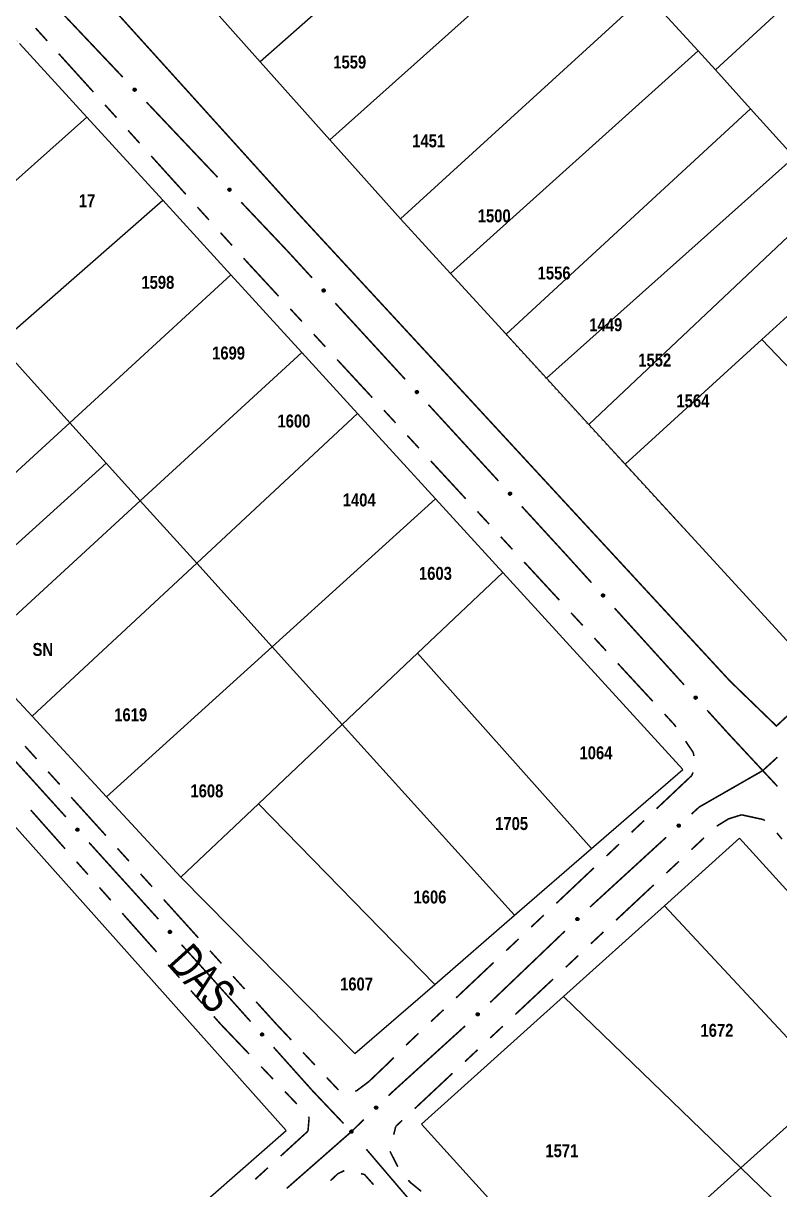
# Model space of a CAD drawing. Extents: x 201549 to 203722, y 4857623 to 4859778.
# Drawn here: x 203104.1 to 203191.9, y 4858602.9 to 4858738.3 of the extents above; entities that cross this region are included whole.
import ezdxf
from ezdxf.enums import TextEntityAlignment as Align

# ---------------------------------------------------------------- set-up
doc = ezdxf.new("R2010")
doc.units = 0
doc.header["$LTSCALE"] = 1.5
doc.header["$MEASUREMENT"] = 0
for name, color, linetype in [('CD-MALHA-LOTES', 40, 'CONTINUOUS'), ('RU-QUADRAS', 6, 'CONTINUOUS'), ('SV-EIXO-RUA-N-PAV', 6, 'CONTINUOUS'), ('SV-RUA-NAO-PAV-S-GUIA-C-GUIA', 7, 'CONTINUOUS'), ('SV-TXT-RUA-N-PAV-S-GUIA-C-GUIA', 7, 'CONTINUOUS'), ('Th_NmrPort', 1, 'CONTINUOUS')]:
    doc.layers.add(name, color=color, linetype=linetype)
doc.styles.add('ARIAL', font='ARIAL.TTF')
doc.styles.get("Standard").update_dxf_attribs({"font": 'swisscbo.ttf'})

msp = doc.modelspace()

# ---------------------------------------------------------------- linework, layer by layer
at = {"layer": 'CD-MALHA-LOTES', "linetype": 'Continuous'}
for p, q in [((203160.37, 4858759.27), (203131.63, 4858733.8)), ((203115.44, 4858751.95), (203131.63, 4858733.8)), ((203184.45, 4858732.86), (203204.94, 4858751.69)), ((203168.44, 4858750.42), (203139.7, 4858724.75)), ((203176.45, 4858741.64), (203147.89, 4858715.58)), ((203182.46, 4858735.05), (203176.45, 4858741.64)), ((203111.49, 4858727.38), (203103.69, 4858735.92)), ((203182.46, 4858735.05), (203153.71, 4858709.22)), ((203184.45, 4858732.86), (203182.46, 4858735.05)), ((203131.63, 4858733.8), (203139.7, 4858724.75)), ((203188.54, 4858728.35), (203184.45, 4858732.86)), ((203092.65, 4858710.59), (203111.49, 4858727.38)), ((203120.31, 4858717.73), (203111.49, 4858727.38)), ((203188.54, 4858728.35), (203160.16, 4858702.19)), ((203192.98, 4858723.44), (203188.54, 4858728.35)), ((203139.7, 4858724.75), (203147.89, 4858715.58)), ((203164.85, 4858697.07), (203193.61, 4858722.74)), ((203101.24, 4858701.08), (203120.31, 4858717.73)), ((203128.2, 4858709.09), (203120.31, 4858717.73)), ((203169.77, 4858691.7), (203197.77, 4858718.15)), ((203147.89, 4858715.58), (203153.71, 4858709.22)), ((203189.85, 4858701.59), (203202.4, 4858713.03)), ((203128.2, 4858709.09), (203109.52, 4858691.92)), ((203136.44, 4858700.08), (203128.2, 4858709.09)), ((203153.71, 4858709.22), (203160.16, 4858702.19)), ((203160.16, 4858702.19), (203164.85, 4858697.07)), ((203189.85, 4858701.59), (203173.97, 4858687.12)), ((203210.99, 4858679.31), (203189.85, 4858701.59)), ((203109.52, 4858691.92), (203101.24, 4858701.08)), ((203136.44, 4858700.08), (203117.7, 4858682.86)), ((203142.93, 4858692.98), (203136.44, 4858700.08)), ((203164.85, 4858697.07), (203169.77, 4858691.7)), ((203124.25, 4858675.61), (203142.93, 4858692.98)), ((203151.98, 4858683.07), (203142.93, 4858692.98)), ((203109.52, 4858691.92), (203090.12, 4858674.09)), ((203113.74, 4858687.24), (203109.52, 4858691.92)), ((203169.77, 4858691.7), (203173.97, 4858687.12)), ((203113.74, 4858687.24), (203094.27, 4858669.6)), ((203117.7, 4858682.86), (203113.74, 4858687.24)), ((203173.97, 4858687.12), (203194.88, 4858664.31)), ((203098.41, 4858665.13), (203117.7, 4858682.86)), ((203117.7, 4858682.86), (203124.25, 4858675.61)), ((203151.98, 4858683.07), (203133.01, 4858665.91)), ((203159.77, 4858674.54), (203151.98, 4858683.07)), ((203134.65, 4858609.8), (203073.53, 4858678.25)), ((203124.25, 4858675.61), (203105.14, 4858657.85)), ((203133.01, 4858665.91), (203124.25, 4858675.61)), ((203159.77, 4858674.54), (203149.87, 4858665.17)), ((203180.67, 4858651.67), (203159.77, 4858674.54)), ((203098.41, 4858665.13), (203105.14, 4858657.85)), ((203113.77, 4858648.51), (203133.01, 4858665.91)), ((203133.01, 4858665.91), (203141.14, 4858656.91)), ((203149.87, 4858665.17), (203141.14, 4858656.91)), ((203170.07, 4858642.5), (203149.87, 4858665.17)), ((203105.14, 4858657.85), (203113.77, 4858648.51)), ((203141.14, 4858656.91), (203131.41, 4858647.7)), ((203161.15, 4858634.77), (203141.14, 4858656.91)), ((203170.07, 4858642.5), (203180.67, 4858651.67)), ((203113.77, 4858648.51), (203122.4, 4858639.18)), ((203122.4, 4858639.18), (203131.41, 4858647.7)), ((203151.88, 4858626.75), (203131.41, 4858647.7)), ((203187.25, 4858643.73), (203178.53, 4858635.88)), ((203206.41, 4858622.56), (203187.25, 4858643.73)), ((203161.15, 4858634.77), (203170.07, 4858642.5)), ((203122.4, 4858639.18), (203142.59, 4858618.71)), ((203178.53, 4858635.88), (203166.82, 4858625.35)), ((203197.99, 4858614.99), (203178.53, 4858635.88)), ((203151.88, 4858626.75), (203161.15, 4858634.77)), ((203142.59, 4858618.71), (203151.88, 4858626.75)), ((203166.82, 4858625.35), (203150.34, 4858610.52)), ((203187.4, 4858605.48), (203166.82, 4858625.35)), ((203187.4, 4858605.48), (203197.99, 4858614.99)), ((203096.96, 4858576.87), (203134.65, 4858609.8)), ((203150.34, 4858610.52), (203169.52, 4858589.42)), ((203169.52, 4858589.42), (203187.4, 4858605.48)), ((203187.4, 4858605.48), (203196.87, 4858596.34))]:
    msp.add_line(p, q, dxfattribs=at)
at = {"layer": 'RU-QUADRAS', "linetype": 'Continuous'}
for points in [[(203033.12, 4858841.95, 0.01, 0.01, 0), (203038.28, 4858846.76, 0.01, 0.01, 0), (203039.57, 4858845.04, 0.01, 0.01, 0), (203070.39, 4858898.41, 0.01, 0.01, -0.0036972028), (203189.65, 4858769.36, 0.01, 0.01, 0), (203242.32, 4858708.48, 0.01, 0.01, 0), (203194.88, 4858664.31, 0.01, 0.01, -0.0066842557), (203115.44, 4858751.95, 0.01, 0.01, 0)], [(202995.2, 4858778.22, 0.01, 0.01, 0), (203009.53, 4858800.84, 0.01, 0.01, 0), (203016.84, 4858809.9, 0.01, 0.01, 0), (203018.14, 4858808.57, 0.01, 0.01, 0), (203028.07, 4858820.77, 0.01, 0.01, 0), (203073.97, 4858768.45, 0.01, 0.01, 0), (203180.67, 4858651.67, 0.01, 0.01, 0), (203142.59, 4858618.71, 0.01, 0.01, 0), (203122.4, 4858639.18, 0.01, 0.01, 0), (203072.69, 4858692.94, 0.01, 0.01, 0)], [(202959.95, 4858725.1, 0.01, 0.01, 0), (202988.52, 4858770.94, 0.01, 0.01, 0), (203073.53, 4858678.25, 0.01, 0.01, 0), (203134.65, 4858609.78, 0.01, 0.01, 0), (203096.96, 4858576.87, 0.01, 0.01, 0), (203018.75, 4858660.1, 0.01, 0.01, 0)], [(203150.34, 4858610.52, 0.01, 0.01, 0), (203187.25, 4858643.73, 0.01, 0.01, 0.007748046), (203292.74, 4858529.02, 0.01, 0.01, 0), (203256.21, 4858494.08, 0.01, 0.01, 0)]]:
    msp.add_lwpolyline(points, format="xyseb", close=True, dxfattribs=at)
at = {"layer": 'SV-EIXO-RUA-N-PAV', "const_width": 0.18}
for points in [[(203107.418907, 4858740.724893), (203115.671843, 4858732.013461)], [(203118.422821, 4858729.10965), (203126.675757, 4858720.398218)], [(203129.426736, 4858717.494407), (203134.240948, 4858712.412738)], [(203134.240948, 4858712.412738), (203134.799872, 4858711.822763)], [(203134.799872, 4858711.822763), (203137.631253, 4858708.737826)], [(203140.335979, 4858705.790886), (203148.450157, 4858696.950065)], [(203151.154883, 4858694.003124), (203159.269061, 4858685.162303)], [(203161.973787, 4858682.215363), (203166.707058, 4858677.058218)], [(203166.707058, 4858677.058218), (203167.124587, 4858676.603297)], [(203167.124587, 4858676.603297), (203170.068829, 4858673.357083)], [(203172.756088, 4858670.394206), (203180.817868, 4858661.505578)], [(203183.505127, 4858658.542702), (203185.520572, 4858656.320545)], [(203185.520572, 4858656.320545), (203185.940467, 4858655.857585)], [(203185.940467, 4858655.857585), (203189.603081, 4858651.923665)], [(203109.061087, 4858646.175335), (203101.00465, 4858655.068805)], [(203189.949039, 4858651.55208), (203191.641312, 4858653.098178)], [(203189.334951, 4858651.200131), (203189.949039, 4858651.55208)], [(203189.603081, 4858651.923665), (203189.949039, 4858651.55208)], [(203189.949039, 4858651.55208), (203191.647337, 4858649.727983)], [(203182.574541, 4858647.32557), (203189.334951, 4858651.200131)], [(203182.421141, 4858647.185107), (203182.574541, 4858647.32557)], [(203181.683618, 4858646.509785), (203182.421141, 4858647.185107)], [(203119.803004, 4858634.317375), (203111.746567, 4858643.210845)], [(203170.093129, 4858635.896807), (203178.733527, 4858643.808496)], [(203169.887362, 4858635.700236), (203170.093129, 4858635.896807)], [(203158.318076, 4858624.648013), (203166.99504, 4858632.93718)], [(203125.467458, 4858628.064406), (203122.488483, 4858631.352884)], [(203125.842758, 4858627.644954), (203125.467458, 4858628.064406)], [(203130.510322, 4858622.428264), (203125.842758, 4858627.644954)], [(203146.859658, 4858614.16712), (203155.396716, 4858621.916142)], [(203137.699597, 4858614.393192), (203133.177501, 4858619.447299)], [(203137.849816, 4858614.234989), (203137.699597, 4858614.393192)], [(203141.292667, 4858610.609141), (203137.849816, 4858614.234989)], [(203146.521534, 4858613.839904), (203146.859658, 4858614.16712)], [(203142.197925, 4858609.655766), (203143.647126, 4858611.058218)], [(203141.458777, 4858609.007267), (203142.197925, 4858609.655766)], [(203134.693507, 4858603.071686), (203141.458777, 4858609.007267)], [(203149.212198, 4858601.441516), (203143.941698, 4858607.613675)]]:
    msp.add_lwpolyline(points, dxfattribs=at)
at = {"layer": 'SV-EIXO-RUA-N-PAV'}
for points in [[(203117.02843, 4858730.741568), (203117.077334, 4858730.74094), (203117.119236, 4858730.730399), (203117.151655, 4858730.711549), (203117.175959, 4858730.687422), (203117.198042, 4858730.659938), (203117.214194, 4858730.627316), (203117.224101, 4858730.587139), (203117.223815, 4858730.538077), (203117.210196, 4858730.495861), (203117.193415, 4858730.46309), (203117.169716, 4858730.436299), (203117.142658, 4858730.415293), (203117.108217, 4858730.399636), (203117.067403, 4858730.389994), (203117.018076, 4858730.391476), (203116.977067, 4858730.402091), (203116.94619, 4858730.421148), (203116.919407, 4858730.445144), (203116.897197, 4858730.473473), (203116.881527, 4858730.505586), (203116.871893, 4858730.546697), (203116.874, 4858730.595363), (203116.884121, 4858730.636386), (203116.902739, 4858730.667523), (203116.926957, 4858730.693359), (203116.954253, 4858730.715844), (203116.98637, 4858730.733445), (203117.02843, 4858730.741568)], [(203128.032344, 4858719.126325), (203128.081248, 4858719.125697), (203128.123151, 4858719.115156), (203128.155569, 4858719.096306), (203128.179873, 4858719.072179), (203128.201957, 4858719.044695), (203128.218108, 4858719.012073), (203128.228015, 4858718.971896), (203128.227729, 4858718.922834), (203128.21411, 4858718.880618), (203128.19733, 4858718.847847), (203128.17363, 4858718.821056), (203128.146572, 4858718.80005), (203128.112132, 4858718.784393), (203128.071318, 4858718.774751), (203128.021991, 4858718.776233), (203127.980982, 4858718.786848), (203127.950104, 4858718.805905), (203127.923321, 4858718.829901), (203127.901111, 4858718.85823), (203127.885441, 4858718.890343), (203127.875807, 4858718.931454), (203127.877915, 4858718.98012), (203127.888035, 4858719.021143), (203127.906653, 4858719.05228), (203127.930871, 4858719.078116), (203127.958168, 4858719.100601), (203127.990284, 4858719.118203), (203128.032344, 4858719.126325)], [(203138.967562, 4858707.444645), (203139.01645, 4858707.443243), (203139.058181, 4858707.432041), (203139.090297, 4858707.412681), (203139.114216, 4858707.388172), (203139.135863, 4858707.360343), (203139.151497, 4858707.32747), (203139.160767, 4858707.287141), (203139.159705, 4858707.23809), (203139.145421, 4858707.196095), (203139.128124, 4858707.163593), (203139.104005, 4858707.13718), (203139.076617, 4858707.116604), (203139.041934, 4858707.101494), (203139.000973, 4858707.092499), (203138.951675, 4858707.09476), (203138.910839, 4858707.106022), (203138.880266, 4858707.125564), (203138.853866, 4858707.149981), (203138.832107, 4858707.178657), (203138.816947, 4858707.211015), (203138.807964, 4858707.252273), (203138.810841, 4858707.300899), (203138.821608, 4858707.341757), (203138.840716, 4858707.372596), (203138.86534, 4858707.398046), (203138.892988, 4858707.420097), (203138.925379, 4858707.437188), (203138.967562, 4858707.444645)], [(203149.786466, 4858695.656883), (203149.835354, 4858695.655482), (203149.877085, 4858695.64428), (203149.909201, 4858695.62492), (203149.933121, 4858695.600411), (203149.954767, 4858695.572582), (203149.970401, 4858695.539709), (203149.979671, 4858695.49938), (203149.978609, 4858695.450328), (203149.964325, 4858695.408334), (203149.947029, 4858695.375832), (203149.922909, 4858695.349419), (203149.895521, 4858695.328843), (203149.860838, 4858695.313733), (203149.819877, 4858695.304737), (203149.770579, 4858695.306999), (203149.729743, 4858695.318261), (203149.699171, 4858695.337803), (203149.67277, 4858695.36222), (203149.651011, 4858695.390896), (203149.635851, 4858695.423253), (203149.626868, 4858695.464511), (203149.629745, 4858695.513138), (203149.640513, 4858695.553996), (203149.65962, 4858695.584835), (203149.684244, 4858695.610285), (203149.711892, 4858695.632335), (203149.744283, 4858695.649427), (203149.786466, 4858695.656883)], [(203160.60537, 4858683.869122), (203160.654259, 4858683.867721), (203160.695989, 4858683.856519), (203160.728105, 4858683.837159), (203160.752025, 4858683.81265), (203160.773671, 4858683.784821), (203160.789305, 4858683.751948), (203160.798575, 4858683.711619), (203160.797513, 4858683.662567), (203160.783229, 4858683.620573), (203160.765933, 4858683.588071), (203160.741813, 4858683.561657), (203160.714425, 4858683.541082), (203160.679742, 4858683.525971), (203160.638781, 4858683.516976), (203160.589483, 4858683.519237), (203160.548647, 4858683.5305), (203160.518075, 4858683.550042), (203160.491674, 4858683.574458), (203160.469915, 4858683.603135), (203160.454755, 4858683.635492), (203160.445772, 4858683.67675), (203160.448649, 4858683.725377), (203160.459417, 4858683.766234), (203160.478524, 4858683.797073), (203160.503148, 4858683.822524), (203160.530797, 4858683.844574), (203160.563187, 4858683.861666), (203160.60537, 4858683.869122)], [(203171.397471, 4858672.056025), (203171.44635, 4858672.054335), (203171.488013, 4858672.042886), (203171.520015, 4858672.023336), (203171.543789, 4858671.998687), (203171.56527, 4858671.97073), (203171.58071, 4858671.937765), (203171.589741, 4858671.897382), (203171.58839, 4858671.848338), (203171.573857, 4858671.806428), (203171.556369, 4858671.774029), (203171.532093, 4858671.747759), (203171.504585, 4858671.727346), (203171.469813, 4858671.712441), (203171.428799, 4858671.703688), (203171.379516, 4858671.70624), (203171.338747, 4858671.717744), (203171.30829, 4858671.737466), (203171.282035, 4858671.762039), (203171.260446, 4858671.790843), (203171.245477, 4858671.823289), (203171.236738, 4858671.8646), (203171.239902, 4858671.913209), (203171.250911, 4858671.954002), (203171.270201, 4858671.984727), (203171.294975, 4858672.010031), (203171.322753, 4858672.031918), (203171.355244, 4858672.048818), (203171.397471, 4858672.056025)], [(203182.14651, 4858660.204521), (203182.195389, 4858660.20283), (203182.237052, 4858660.191382), (203182.269054, 4858660.171832), (203182.292828, 4858660.147182), (203182.314309, 4858660.119226), (203182.329749, 4858660.086261), (203182.33878, 4858660.045878), (203182.337429, 4858659.996833), (203182.322896, 4858659.954924), (203182.305408, 4858659.922525), (203182.281132, 4858659.896255), (203182.253624, 4858659.875841), (203182.218852, 4858659.860936), (203182.177838, 4858659.852183), (203182.128555, 4858659.854736), (203182.087786, 4858659.866239), (203182.057329, 4858659.885962), (203182.031074, 4858659.910534), (203182.009485, 4858659.939339), (203181.994516, 4858659.971785), (203181.985777, 4858660.013095), (203181.988941, 4858660.061704), (203181.99995, 4858660.102497), (203182.01924, 4858660.133223), (203182.044014, 4858660.158527), (203182.071792, 4858660.180414), (203182.104283, 4858660.197313), (203182.14651, 4858660.204521)], [(203110.418707, 4858644.5127), (203110.369828, 4858644.51442), (203110.328172, 4858644.525893), (203110.296182, 4858644.545462), (203110.272423, 4858644.570126), (203110.250958, 4858644.598096), (203110.235539, 4858644.63107), (203110.226531, 4858644.671458), (203110.227912, 4858644.720502), (203110.24247, 4858644.762403), (203110.259978, 4858644.794791), (203110.284269, 4858644.821047), (203110.31179, 4858644.841444), (203110.346571, 4858644.856328), (203110.38759, 4858644.865056), (203110.436871, 4858644.862474), (203110.477633, 4858644.850946), (203110.508078, 4858644.831205), (203110.534319, 4858644.806617), (203110.555891, 4858644.7778), (203110.57084, 4858644.745344), (203110.579554, 4858644.704029), (203110.576361, 4858644.655422), (203110.565327, 4858644.614635), (203110.546019, 4858644.583921), (203110.52123, 4858644.558632), (203110.493439, 4858644.536762), (203110.460938, 4858644.519882), (203110.418707, 4858644.5127)], [(203180.028265, 4858645.143297), (203180.029723, 4858645.192183), (203180.040974, 4858645.233901), (203180.060372, 4858645.265995), (203180.084908, 4858645.289885), (203180.112763, 4858645.311499), (203180.145654, 4858645.327095), (203180.185993, 4858645.336318), (203180.235044, 4858645.335199), (203180.277022, 4858645.320866), (203180.309503, 4858645.303531), (203180.335888, 4858645.279381), (203180.356432, 4858645.251969), (203180.371502, 4858645.217268), (203180.38045, 4858645.176297), (203180.378131, 4858645.127002), (203180.366821, 4858645.086179), (203180.347243, 4858645.055629), (203180.322796, 4858645.029257), (203180.294094, 4858645.007532), (203180.261719, 4858644.992409), (203180.220451, 4858644.983474), (203180.171827, 4858644.986408), (203180.130982, 4858644.997223), (203180.100166, 4858645.016367), (203180.074744, 4858645.04102), (203180.052726, 4858645.068694), (203180.035672, 4858645.101105), (203180.028265, 4858645.143297)], [(203168.261269, 4858634.299056), (203168.261694, 4858634.347963), (203168.272059, 4858634.389908), (203168.290774, 4858634.422405), (203168.3148, 4858634.446809), (203168.342192, 4858634.469007), (203168.374746, 4858634.485295), (203168.414881, 4858634.495369), (203168.463944, 4858634.495287), (203168.506216, 4858634.481844), (203168.539057, 4858634.465201), (203168.565947, 4858634.441613), (203168.587065, 4858634.414643), (203168.602866, 4858634.380268), (203168.612677, 4858634.339494), (203168.611401, 4858634.290162), (203168.600957, 4858634.249109), (203168.58203, 4858634.218152), (203168.558145, 4858634.191269), (203168.529909, 4858634.168942), (203168.497861, 4858634.153138), (203168.456791, 4858634.143333), (203168.408116, 4858634.145237), (203168.367052, 4858634.155187), (203168.335837, 4858634.173675), (203168.3099, 4858634.197785), (203168.287302, 4858634.224988), (203168.269567, 4858634.25703), (203168.261269, 4858634.299056)], [(203121.160623, 4858632.65474), (203121.111745, 4858632.65646), (203121.070089, 4858632.667933), (203121.038099, 4858632.687502), (203121.01434, 4858632.712166), (203120.992875, 4858632.740136), (203120.977455, 4858632.77311), (203120.968448, 4858632.813498), (203120.969829, 4858632.862542), (203120.984387, 4858632.904442), (203121.001895, 4858632.936831), (203121.026186, 4858632.963087), (203121.053707, 4858632.983483), (203121.088488, 4858632.998368), (203121.129507, 4858633.007096), (203121.178788, 4858633.004514), (203121.21955, 4858632.992986), (203121.249995, 4858632.973245), (203121.276236, 4858632.948657), (203121.297807, 4858632.919839), (203121.312757, 4858632.887384), (203121.321471, 4858632.846069), (203121.318278, 4858632.797461), (203121.307244, 4858632.756675), (203121.287936, 4858632.725961), (203121.263147, 4858632.700672), (203121.235355, 4858632.678802), (203121.202854, 4858632.661922), (203121.160623, 4858632.65474)], [(203156.691983, 4858623.246833), (203156.692408, 4858623.29574), (203156.702774, 4858623.337686), (203156.721489, 4858623.370182), (203156.745515, 4858623.394586), (203156.772906, 4858623.416785), (203156.80546, 4858623.433072), (203156.845596, 4858623.443146), (203156.894659, 4858623.443064), (203156.93693, 4858623.429622), (203156.969771, 4858623.412978), (203156.996661, 4858623.389391), (203157.01778, 4858623.36242), (203157.03358, 4858623.328045), (203157.043392, 4858623.287272), (203157.042116, 4858623.237939), (203157.031671, 4858623.196886), (203157.012744, 4858623.165929), (203156.988859, 4858623.139046), (203156.960623, 4858623.116719), (203156.928575, 4858623.100915), (203156.887505, 4858623.09111), (203156.838831, 4858623.093015), (203156.797766, 4858623.102964), (203156.766552, 4858623.121452), (203156.740615, 4858623.145562), (203156.718016, 4858623.172765), (203156.700281, 4858623.204807), (203156.691983, 4858623.246833)], [(203131.85768, 4858620.757304), (203131.808814, 4858620.759325), (203131.767228, 4858620.771054), (203131.73536, 4858620.79082), (203131.711753, 4858620.815629), (203131.690461, 4858620.843731), (203131.675244, 4858620.876799), (203131.666486, 4858620.917242), (203131.668169, 4858620.966276), (203131.682984, 4858621.008087), (203131.700691, 4858621.040367), (203131.725143, 4858621.066473), (203131.752789, 4858621.0867), (203131.787661, 4858621.101369), (203131.828733, 4858621.109845), (203131.877998, 4858621.10696), (203131.918688, 4858621.095181), (203131.949011, 4858621.075253), (203131.9751, 4858621.050504), (203131.996494, 4858621.021554), (203132.011243, 4858620.989007), (203132.019702, 4858620.947639), (203132.01621, 4858620.899052), (203132.004925, 4858620.858335), (203131.985429, 4858620.82774), (203131.960485, 4858620.802604), (203131.932559, 4858620.780905), (203131.899955, 4858620.764226), (203131.85768, 4858620.757304)], [(203144.904529, 4858612.428247), (203144.904637, 4858612.477155), (203144.914732, 4858612.519167), (203144.933236, 4858612.551784), (203144.957104, 4858612.576343), (203144.984352, 4858612.598717), (203145.0168, 4858612.615215), (203145.056869, 4858612.625548), (203145.105932, 4858612.625783), (203145.14829, 4858612.612614), (203145.181237, 4858612.596183), (203145.208279, 4858612.57277), (203145.229571, 4858612.545936), (203145.245593, 4858612.511664), (203145.255668, 4858612.470955), (203145.254711, 4858612.421615), (203145.244532, 4858612.380495), (203145.225805, 4858612.349417), (203145.202095, 4858612.32238), (203145.174004, 4858612.299871), (203145.142059, 4858612.28386), (203145.101053, 4858612.27379), (203145.052367, 4858612.27538), (203145.011239, 4858612.285064), (203144.979906, 4858612.30335), (203144.953813, 4858612.327292), (203144.931039, 4858612.354348), (203144.913098, 4858612.386275), (203144.904529, 4858612.428247)], [(203142.217033, 4858609.475775), (203142.168127, 4858609.476348), (203142.126213, 4858609.486841), (203142.093773, 4858609.505654), (203142.069442, 4858609.529754), (203142.047327, 4858609.557213), (203142.031138, 4858609.589816), (203142.021186, 4858609.629982), (203142.021416, 4858609.679044), (203142.034987, 4858609.721275), (203142.05173, 4858609.754065), (203142.075399, 4858609.780884), (203142.102433, 4858609.80192), (203142.136856, 4858609.817616), (203142.177659, 4858609.827305), (203142.226987, 4858609.825879), (203142.268008, 4858609.81531), (203142.298908, 4858609.796289), (203142.325718, 4858609.772324), (203142.34796, 4858609.74402), (203142.363667, 4858609.711924), (203142.373347, 4858609.670825), (203142.371295, 4858609.622156), (203142.361221, 4858609.581122), (203142.342639, 4858609.549964), (203142.31845, 4858609.5241), (203142.29118, 4858609.501584), (203142.259083, 4858609.483946), (203142.217033, 4858609.475775)]]:
    msp.add_lwpolyline(points, close=True, dxfattribs=at)
for points in [[(203116.871893, 4858730.546697), (203117.067403, 4858730.389994)], [(203116.874, 4858730.595363), (203117.108217, 4858730.399636)], [(203116.876698, 4858730.569295), (203117.085345, 4858730.396673)], [(203116.879826, 4858730.61361), (203117.121423, 4858730.410176)], [(203116.881527, 4858730.505586), (203117.018076, 4858730.391476)], [(203116.882224, 4858730.52378), (203117.037067, 4858730.396048)], [(203116.884121, 4858730.636386), (203117.142658, 4858730.415293)], [(203116.892808, 4858730.486816), (203116.992804, 4858730.401105)], [(203116.895258, 4858730.648906), (203117.153747, 4858730.427642)], [(203116.897197, 4858730.473473), (203116.977067, 4858730.402091)], [(203116.902739, 4858730.667523), (203117.169716, 4858730.436299)], [(203116.916321, 4858730.678258), (203117.17846, 4858730.449174)], [(203116.926957, 4858730.693359), (203117.193415, 4858730.46309)], [(203116.944005, 4858730.702606), (203117.199679, 4858730.484313)], [(203116.954253, 4858730.715844), (203117.210196, 4858730.495861)], [(203116.973462, 4858730.721114), (203117.214173, 4858730.5206)], [(203116.98637, 4858730.733445), (203117.223815, 4858730.538077)], [(203117.006672, 4858730.73566), (203117.220168, 4858730.563873)], [(203117.02843, 4858730.741568), (203117.224101, 4858730.587139)], [(203117.055054, 4858730.740143), (203117.213755, 4858730.612307)], [(203117.077334, 4858730.74094), (203117.214194, 4858730.627316)], [(203117.101247, 4858730.735034), (203117.199314, 4858730.649375)], [(203117.119236, 4858730.730399), (203117.198042, 4858730.659938)], [(203127.906653, 4858719.05228), (203128.17363, 4858718.821056)], [(203127.920236, 4858719.063015), (203128.182374, 4858718.833931)], [(203127.930871, 4858719.078116), (203128.19733, 4858718.847847)], [(203127.94792, 4858719.087363), (203128.203593, 4858718.86907)], [(203127.958168, 4858719.100601), (203128.21411, 4858718.880618)], [(203127.977376, 4858719.105871), (203128.218087, 4858718.905357)], [(203127.990284, 4858719.118203), (203128.227729, 4858718.922834)], [(203128.010587, 4858719.120417), (203128.224082, 4858718.94863)], [(203128.032344, 4858719.126325), (203128.228015, 4858718.971896)], [(203128.058969, 4858719.1249), (203128.21767, 4858718.997064)], [(203128.081248, 4858719.125697), (203128.218108, 4858719.012073)], [(203128.105161, 4858719.119791), (203128.203228, 4858719.034132)], [(203128.123151, 4858719.115156), (203128.201957, 4858719.044695)], [(203127.875807, 4858718.931454), (203128.071318, 4858718.774751)], [(203127.877915, 4858718.98012), (203128.112132, 4858718.784393)], [(203127.880612, 4858718.954052), (203128.08926, 4858718.78143)], [(203127.883741, 4858718.998367), (203128.125337, 4858718.794933)], [(203127.885441, 4858718.890343), (203128.021991, 4858718.776233)], [(203127.886139, 4858718.908537), (203128.040982, 4858718.780805)], [(203127.888035, 4858719.021143), (203128.146572, 4858718.80005)], [(203127.896722, 4858718.871573), (203127.996719, 4858718.785862)], [(203127.899173, 4858719.033663), (203128.157662, 4858718.812399)], [(203127.901111, 4858718.85823), (203127.980982, 4858718.786848)], [(203138.807964, 4858707.252273), (203139.000973, 4858707.092499)], [(203138.810841, 4858707.300899), (203139.041934, 4858707.101494)], [(203138.813126, 4858707.274792), (203139.019018, 4858707.098893)], [(203138.816947, 4858707.211015), (203138.951675, 4858707.09476)], [(203138.816954, 4858707.319052), (203139.055305, 4858707.111824)], [(203138.817932, 4858707.229195), (203138.970736, 4858707.099031)], [(203138.821608, 4858707.341757), (203139.076617, 4858707.116604)], [(203138.82793, 4858707.192068), (203138.926558, 4858707.104787)], [(203138.832107, 4858707.178657), (203138.910839, 4858707.106022)], [(203138.832942, 4858707.354099), (203139.087901, 4858707.128776)], [(203138.840716, 4858707.372596), (203139.104005, 4858707.13718)], [(203138.854467, 4858707.383115), (203139.11295, 4858707.149915)], [(203138.86534, 4858707.398046), (203139.128124, 4858707.163593)], [(203138.882532, 4858707.407022), (203139.134723, 4858707.184715)], [(203138.892988, 4858707.420097), (203139.145421, 4858707.196095)], [(203138.912278, 4858707.425062), (203139.149788, 4858707.220767)], [(203138.925379, 4858707.437188), (203139.159705, 4858707.23809)], [(203138.945714, 4858707.439081), (203139.156467, 4858707.26394)], [(203138.967562, 4858707.444645), (203139.160767, 4858707.287141)], [(203138.994161, 4858707.442799), (203139.150821, 4858707.312469)], [(203139.01645, 4858707.443243), (203139.151497, 4858707.32747)], [(203139.040267, 4858707.43696), (203139.136967, 4858707.349761)], [(203139.058181, 4858707.432041), (203139.135863, 4858707.360343)], [(203149.626868, 4858695.464511), (203149.819877, 4858695.304737)], [(203149.629745, 4858695.513138), (203149.860838, 4858695.313733)], [(203149.63203, 4858695.48703), (203149.837922, 4858695.311132)], [(203149.635851, 4858695.423253), (203149.770579, 4858695.306999)], [(203149.635858, 4858695.531291), (203149.874209, 4858695.324063)], [(203149.636836, 4858695.441434), (203149.78964, 4858695.31127)], [(203149.640513, 4858695.553996), (203149.895521, 4858695.328843)], [(203149.646834, 4858695.404307), (203149.745462, 4858695.317026)], [(203149.651011, 4858695.390896), (203149.729743, 4858695.318261)], [(203149.651846, 4858695.566338), (203149.906805, 4858695.341015)], [(203149.65962, 4858695.584835), (203149.922909, 4858695.349419)], [(203149.673371, 4858695.595354), (203149.931855, 4858695.362154)], [(203149.684244, 4858695.610285), (203149.947029, 4858695.375832)], [(203149.701436, 4858695.619261), (203149.953627, 4858695.396953)], [(203149.711892, 4858695.632335), (203149.964325, 4858695.408334)], [(203149.731182, 4858695.637301), (203149.968692, 4858695.433006)], [(203149.744283, 4858695.649427), (203149.978609, 4858695.450328)], [(203149.764618, 4858695.65132), (203149.975371, 4858695.476179)], [(203149.786466, 4858695.656883), (203149.979671, 4858695.49938)], [(203149.813065, 4858695.655038), (203149.969725, 4858695.524708)], [(203149.835354, 4858695.655482), (203149.970401, 4858695.539709)], [(203149.859171, 4858695.649199), (203149.955871, 4858695.562)], [(203149.877085, 4858695.64428), (203149.954767, 4858695.572582)], [(203160.563187, 4858683.861666), (203160.797513, 4858683.662567)], [(203160.583522, 4858683.863558), (203160.794275, 4858683.688417)], [(203160.60537, 4858683.869122), (203160.798575, 4858683.711619)], [(203160.631969, 4858683.867277), (203160.788629, 4858683.736947)], [(203160.654259, 4858683.867721), (203160.789305, 4858683.751948)], [(203160.678075, 4858683.861438), (203160.774775, 4858683.774239)], [(203160.445772, 4858683.67675), (203160.638781, 4858683.516976)], [(203160.448649, 4858683.725377), (203160.679742, 4858683.525971)], [(203160.450934, 4858683.699269), (203160.656826, 4858683.523371)], [(203160.454755, 4858683.635492), (203160.589483, 4858683.519237)], [(203160.454762, 4858683.743529), (203160.693113, 4858683.536302)], [(203160.45574, 4858683.653673), (203160.608544, 4858683.523508)], [(203160.459417, 4858683.766234), (203160.714425, 4858683.541082)], [(203160.465738, 4858683.616546), (203160.564367, 4858683.529265)], [(203160.469915, 4858683.603135), (203160.548647, 4858683.5305)], [(203160.470751, 4858683.778577), (203160.725709, 4858683.553254)], [(203160.478524, 4858683.797073), (203160.741813, 4858683.561657)], [(203160.492275, 4858683.807593), (203160.750759, 4858683.574393)], [(203160.503148, 4858683.822524), (203160.765933, 4858683.588071)], [(203160.52034, 4858683.831499), (203160.772531, 4858683.609192)], [(203160.530797, 4858683.844574), (203160.783229, 4858683.620573)], [(203160.550086, 4858683.84954), (203160.787596, 4858683.645245)], [(203160.695989, 4858683.856519), (203160.773671, 4858683.784821)], [(203171.236738, 4858671.8646), (203171.428799, 4858671.703688)], [(203171.239902, 4858671.913209), (203171.469813, 4858671.712441)], [(203171.242033, 4858671.887088), (203171.446882, 4858671.709975)], [(203171.245477, 4858671.823289), (203171.379516, 4858671.70624)], [(203171.246123, 4858671.931325), (203171.483244, 4858671.722692)], [(203171.24657, 4858671.841464), (203171.398602, 4858671.710398)], [(203171.250911, 4858671.954002), (203171.504585, 4858671.727346)], [(203171.256348, 4858671.804279), (203171.354459, 4858671.716416)], [(203171.260446, 4858671.790843), (203171.338747, 4858671.717744)], [(203171.262318, 4858671.966277), (203171.51594, 4858671.739451)], [(203171.270201, 4858671.984727), (203171.532093, 4858671.747759)], [(203171.284013, 4858671.995165), (203171.541114, 4858671.760441)], [(203171.294975, 4858672.010031), (203171.556369, 4858671.774029)], [(203171.31222, 4858672.018905), (203171.563092, 4858671.795112)], [(203171.322753, 4858672.031918), (203171.573857, 4858671.806428)], [(203171.342072, 4858672.03677), (203171.57837, 4858671.831075)], [(203171.355244, 4858672.048818), (203171.58839, 4858671.848338)], [(203171.37559, 4858672.050591), (203171.585304, 4858671.874207)], [(203171.397471, 4858672.056025), (203171.589741, 4858671.897382)], [(203171.424058, 4858672.054022), (203171.579945, 4858671.922769)], [(203171.44635, 4858672.054335), (203171.58071, 4858671.937765)], [(203171.470128, 4858672.047911), (203171.566312, 4858671.960142)], [(203171.488013, 4858672.042886), (203171.56527, 4858671.97073)], [(203181.985777, 4858660.013095), (203182.177838, 4858659.852183)], [(203181.988941, 4858660.061704), (203182.218852, 4858659.860936)], [(203181.991072, 4858660.035583), (203182.195921, 4858659.858471)], [(203181.994516, 4858659.971785), (203182.128555, 4858659.854736)], [(203181.995162, 4858660.07982), (203182.232283, 4858659.871187)], [(203181.995608, 4858659.989959), (203182.147641, 4858659.858894)], [(203181.99995, 4858660.102497), (203182.253624, 4858659.875841)], [(203182.005387, 4858659.952774), (203182.103498, 4858659.864911)], [(203182.009485, 4858659.939339), (203182.087786, 4858659.866239)], [(203182.011357, 4858660.114773), (203182.264979, 4858659.887946)], [(203182.01924, 4858660.133223), (203182.281132, 4858659.896255)], [(203182.033052, 4858660.143661), (203182.290153, 4858659.908937)], [(203182.044014, 4858660.158527), (203182.305408, 4858659.922525)], [(203182.061259, 4858660.167401), (203182.312131, 4858659.943607)], [(203182.071792, 4858660.180414), (203182.322896, 4858659.954924)], [(203182.091111, 4858660.185265), (203182.327409, 4858659.97957)], [(203182.104283, 4858660.197313), (203182.337429, 4858659.996833)], [(203182.124629, 4858660.199086), (203182.334343, 4858660.022702)], [(203182.14651, 4858660.204521), (203182.33878, 4858660.045878)], [(203182.173097, 4858660.202518), (203182.328984, 4858660.071264)], [(203182.195389, 4858660.20283), (203182.329749, 4858660.086261)], [(203182.219167, 4858660.196406), (203182.315351, 4858660.108638)], [(203182.237052, 4858660.191382), (203182.314309, 4858660.119226)], [(203110.418707, 4858644.5127), (203110.226531, 4858644.671458)], [(203110.460938, 4858644.519882), (203110.227912, 4858644.720502)], [(203110.44059, 4858644.518121), (203110.230982, 4858644.694631)], [(203110.369828, 4858644.51442), (203110.235539, 4858644.63107)], [(203110.39212, 4858644.514719), (203110.236312, 4858644.646066)], [(203110.474117, 4858644.531922), (203110.237942, 4858644.737759)], [(203110.493439, 4858644.536762), (203110.24247, 4858644.762403)], [(203110.50398, 4858644.549769), (203110.253242, 4858644.773713)], [(203110.52123, 4858644.558632), (203110.259978, 4858644.794791)], [(203110.5322, 4858644.573492), (203110.27524, 4858644.80837)], [(203110.546019, 4858644.583921), (203110.284269, 4858644.821047)], [(203110.553913, 4858644.602367), (203110.300427, 4858644.829345)], [(203110.565327, 4858644.614635), (203110.31179, 4858644.841444)], [(203110.570129, 4858644.63731), (203110.333133, 4858644.846085)], [(203110.576361, 4858644.655422), (203110.346571, 4858644.856328)], [(203110.574246, 4858644.681544), (203110.369503, 4858644.858779)], [(203110.579554, 4858644.704029), (203110.38759, 4858644.865056)], [(203110.569737, 4858644.727171), (203110.417783, 4858644.858327)], [(203110.57084, 4858644.745344), (203110.436871, 4858644.862474)], [(203110.559981, 4858644.764362), (203110.461922, 4858644.852283)], [(203110.555891, 4858644.7778), (203110.477633, 4858644.850946)], [(203180.028265, 4858645.143297), (203180.185993, 4858645.336318)], [(203180.029723, 4858645.192183), (203180.145654, 4858645.327095)], [(203180.030141, 4858645.169893), (203180.160654, 4858645.326402)], [(203180.033803, 4858645.121442), (203180.20919, 4858645.331991)], [(203180.035672, 4858645.101105), (203180.235044, 4858645.335199)], [(203180.036034, 4858645.215992), (203180.123345, 4858645.312591)], [(203180.040974, 4858645.233901), (203180.112763, 4858645.311499)], [(203180.047783, 4858645.08799), (203180.252354, 4858645.325262)], [(203180.052726, 4858645.068694), (203180.277022, 4858645.320866)], [(203180.065789, 4858645.058223), (203180.288389, 4858645.310154)], [(203180.074744, 4858645.04102), (203180.309503, 4858645.303531)], [(203180.089662, 4858645.03013), (203180.323164, 4858645.288341)], [(203180.100166, 4858645.016367), (203180.335888, 4858645.279381)], [(203180.118653, 4858645.008572), (203180.344273, 4858645.263267)], [(203180.130982, 4858644.997223), (203180.356432, 4858645.251969)], [(203180.153682, 4858644.992542), (203180.361187, 4858645.230651)], [(203180.171827, 4858644.986408), (203180.371502, 4858645.217268)], [(203180.197938, 4858644.988662), (203180.374076, 4858645.194349)], [(203180.220451, 4858644.983474), (203180.38045, 4858645.176297)], [(203180.24354, 4858644.993415), (203180.373882, 4858645.146068)], [(203180.261719, 4858644.992409), (203180.378131, 4858645.127002)], [(203180.280678, 4858645.00337), (203180.368074, 4858645.101897)], [(203180.294094, 4858645.007532), (203180.366821, 4858645.086179)], [(203110.346054, 4858644.520858), (203110.249923, 4858644.608684)], [(203110.328172, 4858644.525893), (203110.250958, 4858644.598096)], [(203168.261269, 4858634.299056), (203168.414881, 4858634.495369)], [(203168.261694, 4858634.347963), (203168.374746, 4858634.485295)], [(203168.262583, 4858634.325686), (203168.389757, 4858634.484919)], [(203168.267268, 4858634.277323), (203168.438164, 4858634.491533)], [(203168.2675, 4858634.371899), (203168.352749, 4858634.470323)], [(203168.269567, 4858634.25703), (203168.463944, 4858634.495287)], [(203168.272059, 4858634.389908), (203168.342192, 4858634.469007)], [(203168.281952, 4858634.244174), (203168.481461, 4858634.485718)], [(203168.287302, 4858634.224988), (203168.506216, 4858634.481844)], [(203168.300583, 4858634.214795), (203168.517808, 4858634.471376)], [(203168.3099, 4858634.197785), (203168.539057, 4858634.465201)], [(203168.325045, 4858634.187212), (203168.553035, 4858634.450303)], [(203168.335837, 4858634.173675), (203168.565947, 4858634.441613)], [(203168.354485, 4858634.166272), (203168.57467, 4858634.425681)], [(203168.367052, 4858634.155187), (203168.587065, 4858634.414643)], [(203168.389845, 4858634.150987), (203168.59227, 4858634.39343)], [(203168.408116, 4858634.145237), (203168.602866, 4858634.380268)], [(203168.434173, 4858634.148044), (203168.605924, 4858634.357408)], [(203168.456791, 4858634.143333), (203168.612677, 4858634.339494)], [(203168.479664, 4858634.15376), (203168.606751, 4858634.309134)], [(203168.497861, 4858634.153138), (203168.611401, 4858634.290162)], [(203168.516584, 4858634.164497), (203168.601878, 4858634.26485)], [(203168.529909, 4858634.168942), (203168.600957, 4858634.249109)], [(203121.160623, 4858632.65474), (203120.968448, 4858632.813498)], [(203121.202854, 4858632.661922), (203120.969829, 4858632.862542)], [(203121.182507, 4858632.660161), (203120.972899, 4858632.836671)], [(203121.111745, 4858632.65646), (203120.977455, 4858632.77311)], [(203121.134037, 4858632.656759), (203120.978229, 4858632.788106)], [(203121.216034, 4858632.673962), (203120.979859, 4858632.879799)], [(203121.235355, 4858632.678802), (203120.984387, 4858632.904442)], [(203121.087971, 4858632.662898), (203120.99184, 4858632.750724)], [(203121.070089, 4858632.667933), (203120.992875, 4858632.740136)], [(203121.245897, 4858632.691808), (203120.995159, 4858632.915753)], [(203121.263147, 4858632.700672), (203121.001895, 4858632.936831)], [(203121.274117, 4858632.715532), (203121.017157, 4858632.95041)], [(203121.287936, 4858632.725961), (203121.026186, 4858632.963087)], [(203121.29583, 4858632.744407), (203121.042344, 4858632.971385)], [(203121.307244, 4858632.756675), (203121.053707, 4858632.983483)], [(203121.312046, 4858632.779349), (203121.07505, 4858632.988125)], [(203121.318278, 4858632.797461), (203121.088488, 4858632.998368)], [(203121.316163, 4858632.823584), (203121.11142, 4858633.000819)], [(203121.321471, 4858632.846069), (203121.129507, 4858633.007096)], [(203121.311653, 4858632.86921), (203121.1597, 4858633.000367)], [(203121.312757, 4858632.887384), (203121.178788, 4858633.004514)], [(203121.301898, 4858632.906402), (203121.203839, 4858632.994323)], [(203121.297807, 4858632.919839), (203121.21955, 4858632.992986)], [(203156.691983, 4858623.246833), (203156.845596, 4858623.443146)], [(203156.692408, 4858623.29574), (203156.80546, 4858623.433072)], [(203156.693297, 4858623.273464), (203156.820471, 4858623.432696)], [(203156.697982, 4858623.225101), (203156.868878, 4858623.43931)], [(203156.698214, 4858623.319677), (203156.783463, 4858623.4181)], [(203156.700281, 4858623.204807), (203156.894659, 4858623.443064)], [(203156.702774, 4858623.337686), (203156.772906, 4858623.416785)], [(203156.712666, 4858623.191951), (203156.912176, 4858623.433495)], [(203156.718016, 4858623.172765), (203156.93693, 4858623.429622)], [(203156.731297, 4858623.162572), (203156.948522, 4858623.419153)], [(203156.740615, 4858623.145562), (203156.969771, 4858623.412978)], [(203156.75576, 4858623.134989), (203156.98375, 4858623.39808)], [(203156.766552, 4858623.121452), (203156.996661, 4858623.389391)], [(203156.7852, 4858623.114049), (203157.005385, 4858623.373458)], [(203156.797766, 4858623.102964), (203157.01778, 4858623.36242)], [(203156.82056, 4858623.098764), (203157.022985, 4858623.341207)], [(203156.838831, 4858623.093015), (203157.03358, 4858623.328045)], [(203156.864888, 4858623.095821), (203157.036638, 4858623.305185)], [(203156.887505, 4858623.09111), (203157.043392, 4858623.287272)], [(203156.910379, 4858623.101537), (203157.037465, 4858623.256911)], [(203156.928575, 4858623.100915), (203157.042116, 4858623.237939)], [(203156.947298, 4858623.112274), (203157.032592, 4858623.212627)], [(203156.960623, 4858623.116719), (203157.031671, 4858623.196886)], [(203131.85768, 4858620.757304), (203131.666486, 4858620.917242)], [(203131.899955, 4858620.764226), (203131.668169, 4858620.966276)], [(203131.879597, 4858620.762591), (203131.671079, 4858620.940387)], [(203131.808814, 4858620.759325), (203131.675244, 4858620.876799)], [(203131.831107, 4858620.759486), (203131.67611, 4858620.89179)], [(203131.913208, 4858620.776185), (203131.678305, 4858620.983472)], [(203131.932559, 4858620.780905), (203131.682984, 4858621.008087)], [(203131.785079, 4858620.765909), (203131.68949, 4858620.854326)], [(203131.767228, 4858620.771054), (203131.690461, 4858620.843731)], [(203131.94318, 4858620.793847), (203131.693826, 4858621.019331)], [(203131.960485, 4858620.802604), (203131.700691, 4858621.040367)], [(203131.971546, 4858620.817396), (203131.716037, 4858621.053852)], [(203131.985429, 4858620.82774), (203131.725143, 4858621.066473)], [(203131.993436, 4858620.846137), (203131.741352, 4858621.074671)], [(203132.004925, 4858620.858335), (203131.752789, 4858621.0867)], [(203132.009867, 4858620.880979), (203131.774161, 4858621.091209)], [(203132.01621, 4858620.899052), (203131.787661, 4858621.101369)], [(203132.014256, 4858620.925187), (203131.810608, 4858621.10368)], [(203132.019702, 4858620.947639), (203131.828733, 4858621.109845)], [(203132.010028, 4858620.970841), (203131.858884, 4858621.10293)], [(203132.011243, 4858620.989007), (203131.877998, 4858621.10696)], [(203132.000501, 4858621.008091), (203131.902986, 4858621.096615)], [(203131.996494, 4858621.021554), (203131.918688, 4858621.095181)], [(203144.904529, 4858612.428247), (203145.056869, 4858612.625548)], [(203144.904637, 4858612.477155), (203145.0168, 4858612.615215)], [(203144.90567, 4858612.454885), (203145.031813, 4858612.614936)], [(203144.910288, 4858612.501129), (203144.9949, 4858612.600101)], [(203144.910668, 4858612.406553), (203145.080176, 4858612.621863)], [(203144.913098, 4858612.386275), (203145.105932, 4858612.625783)], [(203144.914732, 4858612.519167), (203144.984352, 4858612.598717)], [(203144.925566, 4858612.373499), (203145.12351, 4858612.616327)], [(203144.931039, 4858612.354348), (203145.14829, 4858612.612614)], [(203144.944386, 4858612.344241), (203145.159949, 4858612.60222)], [(203144.953813, 4858612.327292), (203145.181237, 4858612.596183)], [(203144.969026, 4858612.316817), (203145.195312, 4858612.581376)], [(203144.979906, 4858612.30335), (203145.208279, 4858612.57277)], [(203144.998601, 4858612.296068), (203145.217105, 4858612.556894)], [(203145.011239, 4858612.285064), (203145.229571, 4858612.545936)], [(203145.034059, 4858612.281011), (203145.234913, 4858612.524757)], [(203145.052367, 4858612.27538), (203145.245593, 4858612.511664)], [(203145.078405, 4858612.278354), (203145.248799, 4858612.488825)], [(203145.101053, 4858612.27379), (203145.255668, 4858612.470955)], [(203145.123858, 4858612.284364), (203145.249938, 4858612.440556)], [(203145.142059, 4858612.28386), (203145.254711, 4858612.421615)], [(203145.160708, 4858612.29534), (203145.245351, 4858612.396242)], [(203145.174004, 4858612.299871), (203145.244532, 4858612.380495)], [(203142.217033, 4858609.475775), (203142.021186, 4858609.629982)], [(203142.259083, 4858609.483946), (203142.021416, 4858609.679044)], [(203142.238783, 4858609.481708), (203142.025092, 4858609.653253)], [(203142.271977, 4858609.496292), (203142.031038, 4858609.696532)], [(203142.168127, 4858609.476348), (203142.031138, 4858609.589816)], [(203142.190406, 4858609.47717), (203142.03156, 4858609.604826)], [(203142.29118, 4858609.501584), (203142.034987, 4858609.721275)], [(203142.301413, 4858609.514834), (203142.045491, 4858609.732835)], [(203142.144208, 4858609.482226), (203142.046044, 4858609.567774)], [(203142.126213, 4858609.486841), (203142.047327, 4858609.557213)], [(203142.31845, 4858609.5241), (203142.05173, 4858609.754065)], [(203142.329069, 4858609.539213), (203142.06667, 4858609.767999)], [(203142.342639, 4858609.549964), (203142.075399, 4858609.780884)], [(203142.350098, 4858609.568589), (203142.091358, 4858609.789559)], [(203142.361221, 4858609.581122), (203142.102433, 4858609.80192)], [(203142.36549, 4858609.603902), (203142.123662, 4858609.807061)], [(203142.371295, 4858609.622156), (203142.136856, 4858609.817616)], [(203142.368568, 4858609.648221), (203142.159725, 4858609.820605)], [(203142.373347, 4858609.670825), (203142.177659, 4858609.827305)], [(203142.36299, 4858609.69373), (203142.208002, 4858609.821286)], [(203142.363667, 4858609.711924), (203142.226987, 4858609.825879)], [(203142.352364, 4858609.730682), (203142.252271, 4858609.816279)], [(203142.34796, 4858609.74402), (203142.268008, 4858609.81531)]]:
    msp.add_lwpolyline(points, dxfattribs=at)
at = {"layer": 'SV-RUA-NAO-PAV-S-GUIA-C-GUIA', "const_width": 0.18}
for points in [[(203027.309278, 4858836.474227), (203029.474227, 4858834.371134), (203033.43299, 4858830.412371), (203038.134021, 4858824.969072), (203066.092784, 4858794.041237), (203103.490943, 4858752.177429), (203136.030618, 4858716.181223), (203186.133798, 4858661.953641), (203191.536082, 4858656.721649), (203221.060371, 4858684.214174), (203247.453608, 4858708.43299), (203188.984159, 4858773.58793), (203131.085062, 4858836.021547), (203095.075048, 4858875.819231), (203066.463918, 4858903.773196)], [(203105.55037, 4858737.708532), (203106.891554, 4858736.22488)], [(203108.232739, 4858734.741228), (203112.256293, 4858730.290271)], [(203113.597478, 4858728.806619), (203114.938662, 4858727.322967)], [(203116.279847, 4858725.839315), (203117.621032, 4858724.355663)], [(203118.962216, 4858722.87201), (203122.98577, 4858718.421054)], [(203124.326955, 4858716.937402), (203125.66814, 4858715.45375)], [(203127.009324, 4858713.970098), (203128.350509, 4858712.486445)], [(203129.691693, 4858711.002793), (203129.996016, 4858710.666144)], [(203129.996016, 4858710.666144), (203133.759789, 4858706.592544)], [(203135.117036, 4858705.123571), (203136.474283, 4858703.654598)], [(203137.83153, 4858702.185625), (203139.188776, 4858700.716653)], [(203140.546023, 4858699.24768), (203144.617763, 4858694.840761)], [(203145.97501, 4858693.371788), (203147.332257, 4858691.902815)], [(203148.689504, 4858690.433843), (203150.04675, 4858688.96487)], [(203151.403997, 4858687.495897), (203155.475738, 4858683.088978)], [(203156.832984, 4858681.620006), (203158.190231, 4858680.151033)], [(203159.547478, 4858678.68206), (203160.904725, 4858677.213087)], [(203162.261971, 4858675.744114), (203166.333712, 4858671.337196)], [(203167.690958, 4858669.868223), (203169.048205, 4858668.39925)], [(203170.405452, 4858666.930277), (203171.762699, 4858665.461304)], [(203173.119946, 4858663.992331), (203177.191686, 4858659.585413)], [(203178.548933, 4858658.11644), (203179.227556, 4858657.381954)], [(203179.227556, 4858657.381954), (203179.710949, 4858656.858769)], [(203179.710949, 4858656.858769), (203179.872277, 4858656.620575)], [(203105.663498, 4858652.907496), (203104.322019, 4858654.390882)], [(203180.993835, 4858654.964643), (203181.554614, 4858654.136678)], [(203181.554614, 4858654.136678), (203181.874791, 4858653.66395)], [(203181.874791, 4858653.66395), (203181.963483, 4858653.244168)], [(203108.346455, 4858649.940723), (203107.004976, 4858651.424109)], [(203181.862041, 4858651.343043), (203181.68927, 4858650.959922)], [(203181.68927, 4858650.959922), (203177.630435, 4858647.131191)], [(203113.712369, 4858644.007178), (203109.687934, 4858648.457337)], [(203108.978527, 4858642.477027), (203104.996505, 4858646.965178)], [(203185.967298, 4858645.946292), (203184.613644, 4858645.110674)], [(203186.357697, 4858646.068911), (203185.967298, 4858645.946292)], [(203187.484358, 4858646.422781), (203186.357697, 4858646.068911)], [(203188.284542, 4858646.247895), (203187.484358, 4858646.422781)], [(203190.061465, 4858645.859535), (203188.284542, 4858646.247895)], [(203176.175583, 4858645.758818), (203174.720732, 4858644.386445)], [(203190.194719, 4858645.736846), (203190.061465, 4858645.859535)], [(203183.14068, 4858643.758329), (203181.680328, 4858642.39181)], [(203192.178821, 4858643.60363), (203191.596558, 4858644.316673)], [(203116.395327, 4858641.040405), (203115.053848, 4858642.523791)], [(203173.26588, 4858643.014072), (203171.811029, 4858641.641699)], [(203111.633208, 4858639.484927), (203110.305868, 4858640.980977)], [(203180.219977, 4858641.025292), (203178.759625, 4858639.658773)], [(203119.078284, 4858638.073632), (203117.736805, 4858639.557018)], [(203170.356177, 4858640.269327), (203165.991623, 4858636.152208)], [(203114.28789, 4858636.492826), (203112.960549, 4858637.988876)], [(203177.299273, 4858638.292255), (203172.918218, 4858634.192699)], [(203124.444198, 4858632.140086), (203120.419762, 4858636.590246)], [(203119.597253, 4858630.508625), (203115.615231, 4858634.996776)], [(203164.536771, 4858634.779836), (203163.08192, 4858633.407463)], [(203171.457867, 4858632.82618), (203169.997515, 4858631.459661)], [(203161.627068, 4858632.03509), (203160.172217, 4858630.662717)], [(203127.127155, 4858629.173314), (203125.785677, 4858630.6567)], [(203168.537163, 4858630.093143), (203167.076812, 4858628.726624)], [(203122.251934, 4858627.516524), (203120.924594, 4858629.012574)], [(203158.717365, 4858629.290344), (203154.352811, 4858625.173226)], [(203129.810113, 4858626.206541), (203128.468634, 4858627.689927)], [(203165.61646, 4858627.360106), (203161.235405, 4858623.26055)], [(203124.906616, 4858624.524423), (203123.579275, 4858626.020474)], [(203133.456806, 4858622.174083), (203131.151591, 4858624.723155)], [(203127.015775, 4858622.147183), (203126.233957, 4858623.028373)], [(203152.897959, 4858623.800853), (203151.443108, 4858622.42848)], [(203127.583302, 4858621.552573), (203127.015775, 4858622.147183)], [(203130.345065, 4858618.659018), (203127.583302, 4858621.552573)], [(203133.843232, 4858621.764402), (203133.456806, 4858622.174083)], [(203135.215549, 4858620.309498), (203133.843232, 4858621.764402)], [(203159.775054, 4858621.894031), (203158.314702, 4858620.527513)], [(203149.988256, 4858621.056108), (203148.533404, 4858619.683735)], [(203137.960183, 4858617.399689), (203136.587866, 4858618.854594)], [(203156.85435, 4858619.160994), (203155.393999, 4858617.794475)], [(203146.474185, 4858617.607136), (203144.972434, 4858616.174568)], [(203147.124431, 4858618.264378), (203146.474185, 4858617.607136)], [(203133.106828, 4858615.765462), (203131.725947, 4858617.21224)], [(203144.972434, 4858616.174568), (203144.277029, 4858615.5112)], [(203153.933647, 4858616.427957), (203149.552592, 4858612.328401)], [(203140.704816, 4858614.489881), (203139.3325, 4858615.944785)], [(203143.448575, 4858614.884264), (203142.777237, 4858614.376226)], [(203144.277029, 4858615.5112), (203143.448575, 4858614.884264)], [(203135.868591, 4858612.871906), (203134.48771, 4858614.318684)], [(203142.777237, 4858614.376226), (203142.619281, 4858614.369484)], [(203137.293567, 4858611.269168), (203137.210823, 4858611.394309)], [(203137.224268, 4858610.42202), (203137.293567, 4858611.269168)], [(203148.092241, 4858610.961882), (203147.362065, 4858610.278623)], [(203133.992554, 4858606.823977), (203136.94557, 4858609.522068)], [(203136.94557, 4858609.522068), (203137.167215, 4858609.724578)], [(203137.167215, 4858609.724578), (203137.224268, 4858610.42202)], [(203147.350402, 4858610.26771), (203147.121223, 4858609.310742)], [(203147.362065, 4858610.278623), (203147.350402, 4858610.26771)], [(203146.687649, 4858607.369547), (203147.593892, 4858605.58665)], [(203131.039537, 4858604.125886), (203132.516046, 4858605.474931)], [(203140.638453, 4858604.783111), (203139.77894, 4858603.976074)], [(203141.379566, 4858605.136339), (203140.638453, 4858604.783111)], [(203143.719368, 4858604.692838), (203143.308884, 4858604.79313)], [(203144.103267, 4858604.261491), (203143.719368, 4858604.692838)], [(203144.720278, 4858603.568221), (203144.103267, 4858604.261491)], [(203148.7921, 4858604.01878), (203149.093973, 4858603.725203)], [(203144.76377, 4858603.510937), (203144.720278, 4858603.568221)], [(203149.093973, 4858603.725203), (203149.543687, 4858603.360654)], [(203149.543687, 4858603.360654), (203150.316819, 4858602.733934)]]:
    msp.add_lwpolyline(points, dxfattribs=at)

# ---------------------------------------------------------------- texts
at = {"layer": 'SV-TXT-RUA-N-PAV-S-GUIA-C-GUIA', "style": 'ARIAL', "width": 0.7}
msp.add_text('DAS', height=4, rotation=312, dxfattribs=at).set_placement((203120.710169, 4858629.102144))
at = {"layer": 'Th_NmrPort', "color": 1}
for s, p in [('1559', (203140.098554, 4858733.767271)), ('1451', (203149.258554, 4858724.617271)), ('17', (203110.568554, 4858717.677271)), ('1500', (203156.868554, 4858715.917271)), ('1556', (203163.818554, 4858709.287271)), ('1598', (203117.828554, 4858708.207271)), ('1449', (203169.818554, 4858703.287271)), ('1699', (203126.038554, 4858700.007271)), ('1552', (203175.498554, 4858699.187271)), ('1564', (203179.928554, 4858694.457271)), ('1600', (203133.618554, 4858692.117271)), ('1404', (203141.198554, 4858682.957271)), ('1603', (203150.048554, 4858674.437271)), ('SN', (203105.198554, 4858665.607271)), ('1619', (203114.678554, 4858658.027271)), ('1064', (203168.678554, 4858653.617271)), ('1608', (203123.518554, 4858649.197271)), ('1705', (203158.888554, 4858645.407271)), ('1606', (203149.408554, 4858636.887271)), ('1607', (203140.888554, 4858626.787271)), ('1672', (203182.718554, 4858621.417271)), ('1571', (203164.718554, 4858607.447271))]:
    msp.add_text(s, height=1.5, dxfattribs=at).set_placement(p, align=Align.MIDDLE_LEFT)

doc.saveas('drawing.dxf')
